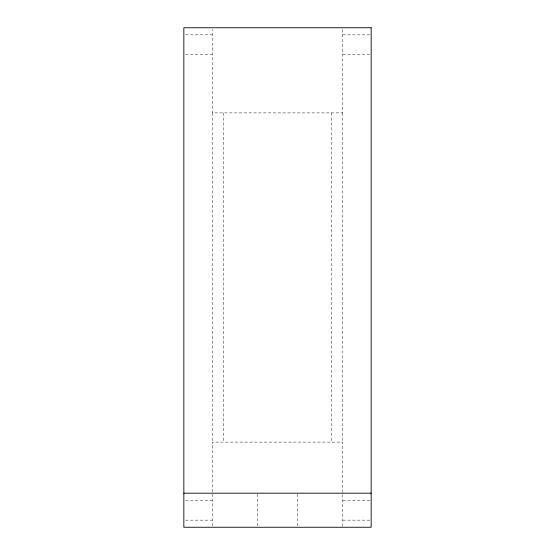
<?xml version="1.0" encoding="UTF-8"?>
<svg xmlns="http://www.w3.org/2000/svg" width="555" height="555" viewBox="0 0 555 555"><rect width="100%" height="100%" fill="white"/><g stroke="black" fill="none" stroke-linecap="round" stroke-linejoin="round"><path stroke-width="0.42" stroke-dasharray="2.77 2.08" d="M185.564 34.847L212.225 34.847M342.775 34.847L371.156 34.847M185.564 54.709L212.225 54.709M342.775 54.709L371.156 54.709M185.564 500.291L212.225 500.291M342.775 500.291L371.156 500.291M185.564 520.153L212.225 520.153M342.775 520.153L371.156 520.153M342.775 29.47L342.775 112.894L212.225 112.894L212.225 29.47M342.775 526.39L342.775 442.106L212.225 442.106L212.225 526.39M342.22 112.894L342.22 442.106M331.425 112.894L331.425 442.106M297.369 494.047L297.369 527.25M257.631 494.047L257.631 527.25M223.575 112.894L223.575 442.106M212.78 112.894L212.78 442.106"/><path stroke-width="0.83" d="M183.844 493.194L371.156 493.194M371.156 27.75L183.844 27.75L183.844 527.25L371.156 527.25L371.156 27.75"/></g></svg>
